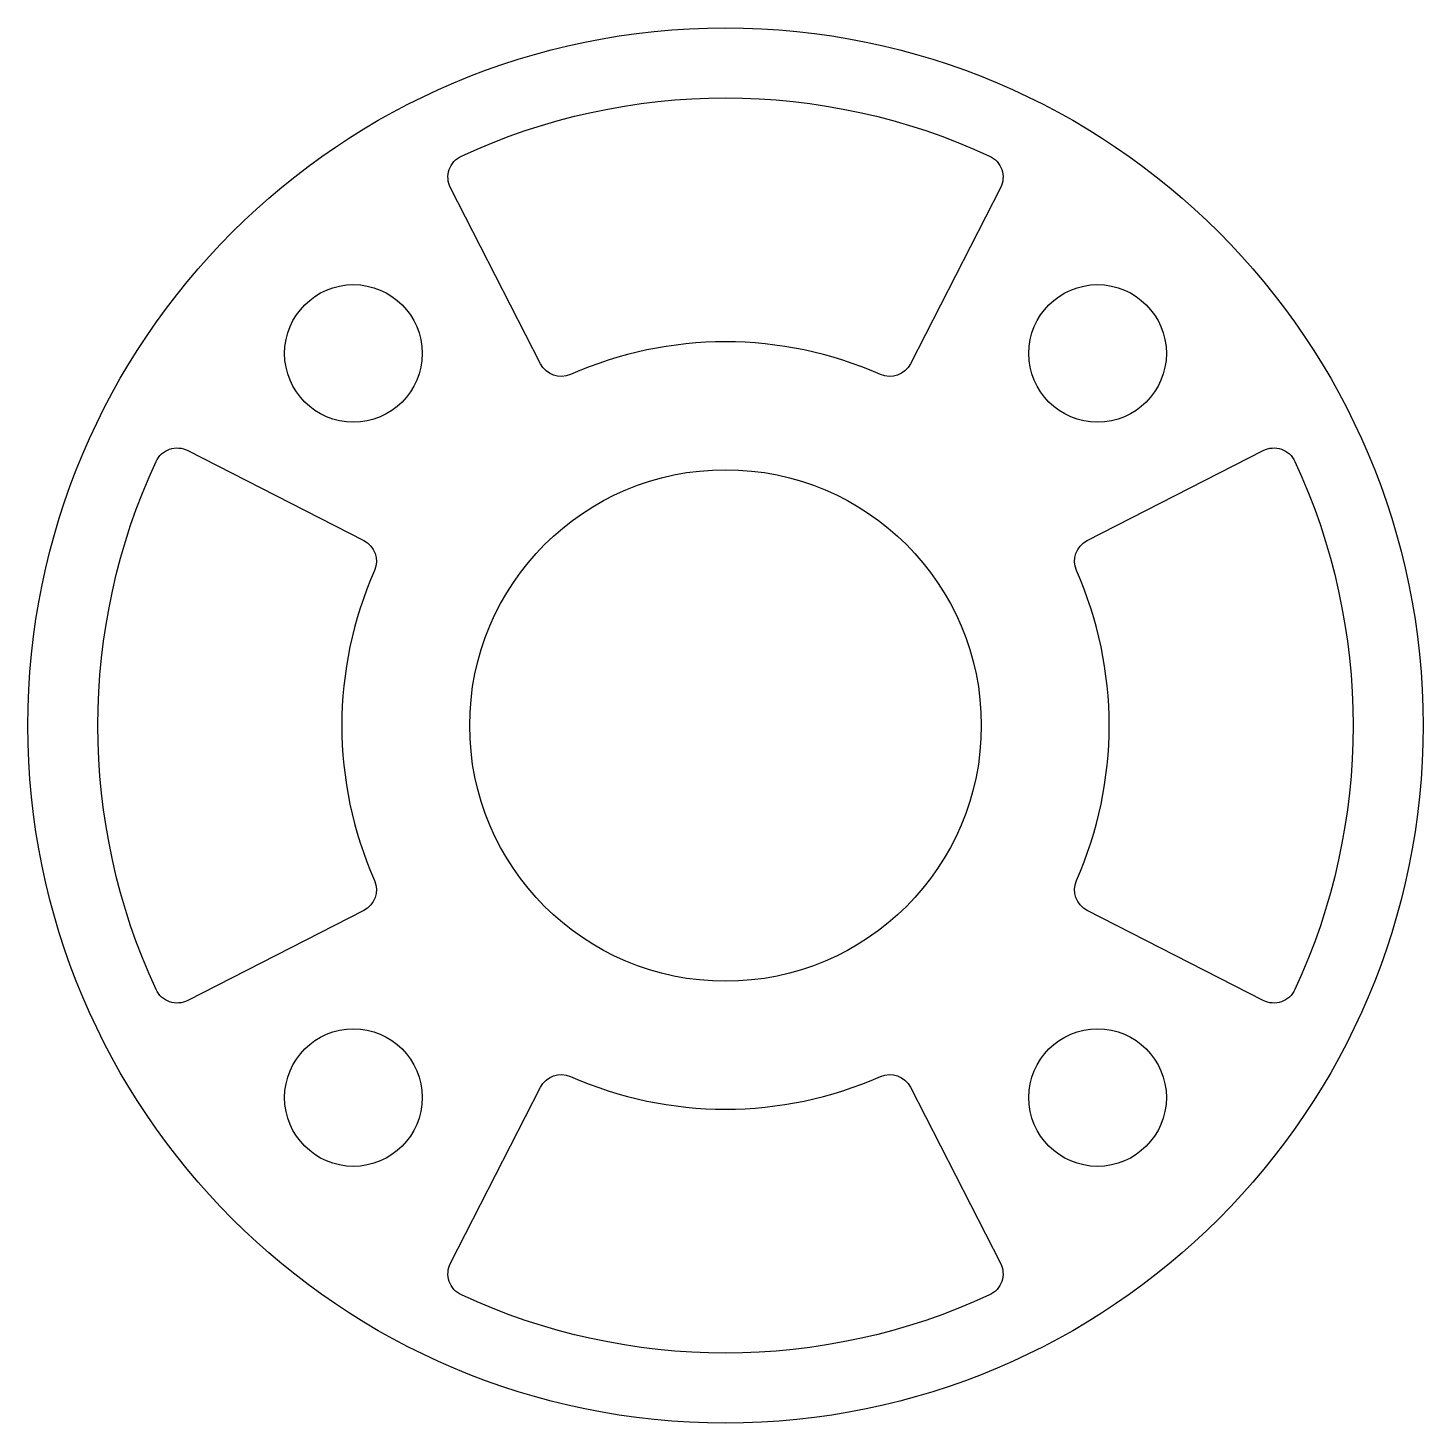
# Model space of a CAD drawing. Header units: inches. Extents: x -1.88 to 1.87, y -1.88 to 1.87.
import ezdxf

# ---------------------------------------------------------------- set-up
doc = ezdxf.new("R2010")
doc.units = ezdxf.units.IN
doc.layers.get('0').update_dxf_attribs({"linetype": 'CONTINUOUS'})

msp = doc.modelspace()

# ---------------------------------------------------------------- linework, layer by layer
for points in [[(-0.4972, 0.9722), (-0.7391, 1.4453, -0.42553), (-0.7098, 1.5304, -0.220605), (0.7098, 1.5304, -0.42553), (0.7391, 1.4453), (0.4972, 0.9722, -0.397566), (0.4163, 0.9435, 0.210826), (-0.4163, 0.9435, -0.397566)], [(-0.9722, -0.4972), (-1.4453, -0.7391, -0.42553), (-1.5304, -0.7098, -0.220605), (-1.5304, 0.7098, -0.42553), (-1.4453, 0.7391), (-0.9722, 0.4972, -0.397566), (-0.9435, 0.4163, 0.210826), (-0.9435, -0.4163, -0.397566)], [(0.9722, 0.4972), (1.4453, 0.7391, -0.42553), (1.5304, 0.7098, -0.220605), (1.5304, -0.7098, -0.42553), (1.4453, -0.7391), (0.9722, -0.4972, -0.397566), (0.9435, -0.4163, 0.210826), (0.9435, 0.4163, -0.397566)], [(0.4972, -0.9722), (0.7391, -1.4453, -0.42553), (0.7098, -1.5304, -0.220605), (-0.7098, -1.5304, -0.42553), (-0.7391, -1.4453), (-0.4972, -0.9722, -0.397566), (-0.4163, -0.9435, 0.210826), (0.4163, -0.9435, -0.397566)]]:
    msp.add_lwpolyline(points, format="xyb", close=True)
for centre, radius in [((0, 0), 1.875), ((-1, 1), 0.185), ((1, 1), 0.185), ((0, 0), 0.6875), ((-1, -1), 0.185), ((1, -1), 0.185)]:
    msp.add_circle(centre, radius)

doc.saveas('drawing.dxf')
